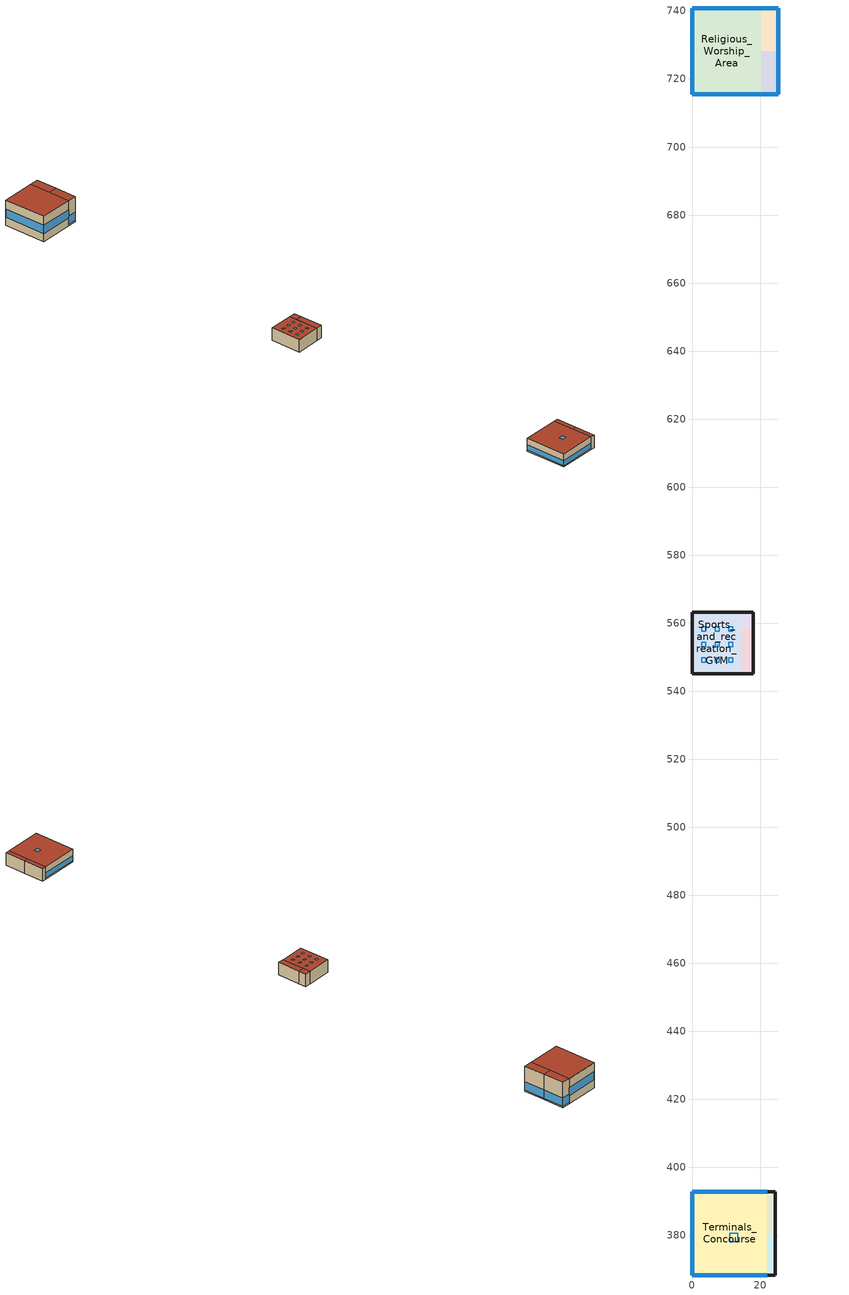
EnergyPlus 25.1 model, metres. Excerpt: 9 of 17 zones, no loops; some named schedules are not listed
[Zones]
Religious_General_Office
 floor ground (Surface 96 SlabOnOrBelowGradeF073): 25.3,728.23 25.3,715.58 20.24,715.58 20.24,728.23 z0
 wall outside (ExtWall_MetalFramed_NonRes): 20.24,715.58 25.3,715.58 25.3,728.23 z0:15.24
 window (FixedWindow_NonRes): 25.3,715.6 25.3,728.2 z0.76:5.81; 20.26,715.58 25.27,715.58 z0.76:5.84
 roof outside (FlatRoof_WoodFramingAndOther_NonRes): 25.3,715.58 25.3,728.23 20.24,728.23 20.24,715.58 z15.24
Religious_Conference_Room
 floor ground (Surface 102 SlabOnOrBelowGradeF073): 25.3,740.88 25.3,728.23 20.24,728.23 20.24,740.88 z0
 wall outside (ExtWall_MetalFramed_NonRes): 25.3,728.23 25.3,740.88 20.24,740.88 z0:15.24
 window (FixedWindow_NonRes): 25.27,740.88 20.26,740.88 z0.76:5.84; 25.3,728.25 25.3,740.85 z0.76:5.81
 roof outside (FlatRoof_WoodFramingAndOther_NonRes): 25.3,728.23 25.3,740.88 20.24,740.88 20.24,728.23 z15.24
Religious_Worship_Area
 floor ground (Surface 89 SlabOnOrBelowGradeF073): 20.24,740.88 20.24,715.58 0,715.58 0,740.88 z0
 wall outside (ExtWall_MetalFramed_NonRes): 20.24,740.88 0,740.88 0,715.58 20.24,715.58 z0:15.24
 window (FixedWindow_NonRes): 0.03,715.58 20.21,715.58 / 0,740.85 0,715.6 / 20.21,740.88 0.03,740.88 z4.72:9.76
 roof outside (FlatRoof_WoodFramingAndOther_NonRes): 20.24,715.58 20.24,740.88 0,740.88 0,715.58 z15.24
Sports_and_recreation_GYM
 floor ground (Surface 70 SlabOnOrBelowGradeF073): 14.42,563.18 14.42,545.17 0,545.17 0,563.18 z0
 wall outside (ExtWall_MetalFramed_NonRes): 14.42,563.18 0,563.18 0,545.17 14.42,545.17 z0:7.62
 roof outside (FlatRoof_WoodFramingAndOther_NonRes): 14.42,545.17 14.42,563.18 0,563.18 0,545.17 z7.62
 skylight (Skylight): 3.96,548.52 3.96,549.74 2.74,549.74 2.74,548.52 z7.62; 7.92,548.52 7.92,549.74 6.71,549.74 6.71,548.52 z7.62; 11.89,548.52 11.89,549.74 10.67,549.74 10.67,548.52 z7.62; 7.92,553.09 7.92,554.31 6.71,554.31 6.71,553.09 z7.62; 11.89,553.09 11.89,554.31 10.67,554.31 10.67,553.09 z7.62; 3.96,553.09 3.96,554.31 2.74,554.31 2.74,553.09 z7.62; 3.96,557.66 3.96,558.88 2.74,558.88 2.74,557.66 z7.62; 7.92,557.66 7.92,558.88 6.71,558.88 6.71,557.66 z7.62; 11.89,557.66 11.89,558.88 10.67,558.88 10.67,557.66 z7.62
Sports_and_recreation_Locker_Room
 floor ground (Surface 77 SlabOnOrBelowGradeF073): 18.01,558.67 18.01,545.17 14.42,545.17 14.42,558.67 z0
 wall outside (ExtWall_MetalFramed_NonRes): 14.42,545.17 18.01,545.17 18.01,558.67 z0:7.62
 roof outside (FlatRoof_WoodFramingAndOther_NonRes): 18.01,545.17 18.01,558.67 14.42,558.67 14.42,545.17 z7.62
Sports_and_recreation_Restroom
 floor ground (Surface 83 SlabOnOrBelowGradeF073): 18.01,563.18 18.01,558.67 14.42,558.67 14.42,563.18 z0
 wall outside (ExtWall_MetalFramed_NonRes): 18.01,558.67 18.01,563.18 14.42,563.18 z0:7.62
 roof outside (FlatRoof_WoodFramingAndOther_NonRes): 18.01,558.67 18.01,563.18 14.42,563.18 14.42,558.67 z7.62
Terminals_Concourse
 floor ground (Surface 51 SlabOnOrBelowGradeF073): 22.04,392.77 22.04,368.29 0,368.29 0,392.77 z0
 wall outside (ExtWall_MetalFramed_NonRes): 22.04,392.77 0,392.77 0,368.29 22.04,368.29 z0:7.62
 window (FixedWindow_NonRes): 0.03,368.29 22.01,368.29 / 22.01,392.77 0.03,392.77 z0.77:3.83; 0,392.74 0,368.31 z0.77:3.82
 roof outside (FlatRoof_WoodFramingAndOther_NonRes): 22.04,368.29 22.04,392.77 0,392.77 0,368.29 z7.62
 skylight (Skylight): 13.46,378.09 13.46,380.53 11.02,380.53 11.02,378.09 z7.62
Terminals_Ticket
 floor ground (Surface 58 SlabOnOrBelowGradeF073): 24.48,380.53 24.48,368.29 22.04,368.29 22.04,380.53 z0
 wall outside (ExtWall_MetalFramed_NonRes): 22.04,368.29 24.48,368.29 24.48,380.53 z0:7.62
 roof outside (FlatRoof_WoodFramingAndOther_NonRes): 24.48,368.29 24.48,380.53 22.04,380.53 22.04,368.29 z7.62
Terminals_Baggage
 floor ground (Surface 64 SlabOnOrBelowGradeF073): 24.48,392.77 24.48,380.53 22.04,380.53 22.04,392.77 z0
 wall outside (ExtWall_MetalFramed_NonRes): 24.48,380.53 24.48,392.77 22.04,392.77 z0:7.62
 roof outside (FlatRoof_WoodFramingAndOther_NonRes): 24.48,380.53 24.48,392.77 22.04,392.77 22.04,380.53 z7.62
[Building]
Assembly: North Axis {deg}=0; Loads Convergence Tolerance Value {W}=0.5; Temperature Convergence Tolerance Value {deltaC}=0.5; Solar Distribution=FullExterior; Maximum Number of Warmup Days=50
[Site:Location]
FRESNO YOSEMITE: Latitude {deg}=38.58; Longitude {deg}=-121.49; Time Zone {hr}=-8; Elevation {m}=101.4984
[SizingPeriod:DesignDay] Day of Month=21; Day Type=SummerDesignDay; Dry-Bulb Temperature Range Modifier Type=DefaultMultipliers; Humidity Condition Type=WetBulb; Barometric Pressure {Pa}=100112; Wind Speed {m/s}=1.7; Wind Direction {deg}=300; Rain Indicator=No; Snow Indicator=No; Daylight Saving Time Indicator=No; Solar Model Indicator=ASHRAETau
Name | Month | Maximum Dry-Bulb Temperature {C} | Daily Dry-Bulb Temperature Range {deltaC} | Wetbulb or DewPoint at Maximum Dry-Bulb {C} | ASHRAE Clear Sky Optical Depth for Beam Irradiance (taub) | ASHRAE Clear Sky Optical Depth for Diffuse Irradiance (taud)
FRESNO YOSEMITE  August .4% Condns DB=>MCWB | 8 | 41.3 | 16.3 | 21.6 | 0.368 | 2.389
FRESNO YOSEMITE  July .4% Condns DB=>MCWB | 7 | 41.9 | 16.2 | 21.5 | 0.383 | 2.374
FRESNO YOSEMITE  June .4% Condns DB=>MCWB | 6 | 40.7 | 15.8 | 21.1 | 0.364 | 2.399
FRESNO YOSEMITE  November .4% Condns DB=>MCWB | 11 | 26.5 | 11 | 15.3 | 0.38 | 2.253
[Site:WaterMainsTemperature]
Calculation Method=Schedule; Temperature Schedule=WaterMainCZ13
[Material]
Name | Roughness | Thickness {m} | Conductivity {W/m-K} | Density {kg/m3} | Specific Heat {J/kg-K} | Thermal Absorptance | Solar Absorptance | Visible Absorptance
Air - Metal Wall Framing - 16 or 24 in. OC | Smooth | 0.1397 | 1.22017 | 1.28148 | 1004.832 | 0.9 | 0.7 | 0.7
ExtWall_MetalFramed_NonRes Insulation | Smooth | 0.0023876 | 0.0230188 | 16.0185 | 1130.436 | 0.9 | 0.7 | 0.7
Gypsum Board - 5/8 in. | MediumRough | 0.016002 | 0.158656 | 640.739 | 1130.436 | 0.9 | 0.7 | 0.8
Metal Standing Seam - 1/16 in. | Smooth | 0.0015875 | 15.363 | 7820.53 | 502.416 | 0.85 | 0.92 | 0.85
Stucco - 7/8 in. | MediumRough | 0.022352 | 0.700948 | 1855.1 | 837.36 | 0.9 | 0.7 | 0.8
Built-up roofing | Rough | 0.0002413 | 0.023072 | 17940.7 | 6.10864e+06 | 0.9 | 0.7 | 0.8
FlatRoof_WoodFramingAndOther_NonRes Insulation | Smooth | 0.00001 | 0.0230188 | 16.0185 | 1130.436 | 0.9 | 0.7 | 0.8
[WindowMaterial:SimpleGlazingSystem]
Name | U-Factor {W/m2-K} | Solar Heat Gain Coefficient | Visible Transmittance
FixedWindow_NonRes Material | 3.46828 | 0.4282 | 0.42
Skylight Material | 0.00001 | 0.00001 | 0.49
[Construction]
FixedWindow_NonRes: FixedWindow_NonRes Material
IntWall_MetalFramed: Gypsum Board - 5/8 in., Air - Metal Wall Framing - 16 or 24 in. OC, Gypsum Board - 5/8 in.
ExtWall_MetalFramed_NonRes: Stucco - 7/8 in., ExtWall_MetalFramed_NonRes Insulation, Air - Metal Wall Framing - 16 or 24 in. OC, Gypsum Board - 5/8 in.
Skylight: Skylight Material
FlatRoof_WoodFramingAndOther_NonRes: Built-up roofing, Metal Standing Seam - 1/16 in., FlatRoof_WoodFramingAndOther_NonRes Insulation, Gypsum Board - 5/8 in.
[Construction:FfactorGroundFloor] F-Factor {W/m-K}=1.26344
Name | Area {m2} | PerimeterExposed {m}
Surface 102 SlabOnOrBelowGradeF073; Surface 96 SlabOnOrBelowGradeF073 | 64.0009 | 17.70888
Surface 51 SlabOnOrBelowGradeF073 | 539.366 | 68.54952
Surface 58 SlabOnOrBelowGradeF073; Surface 64 SlabOnOrBelowGradeF073 | 29.8405 | 14.67612
Surface 70 SlabOnOrBelowGradeF073 | 259.704 | 46.84776
Surface 77 SlabOnOrBelowGradeF073 | 48.5641 | 17.09928
Surface 83 SlabOnOrBelowGradeF073 | 16.2246 | 8.10768
Surface 89 SlabOnOrBelowGradeF073 | 512.007 | 65.77584
[InternalMass] Construction=IntWall_MetalFramed
Name | Zone or ZoneList | Surface Area {m2}
Merged Surface 103 - Surface 103 Reversed | Religious_Conference_Room | 77.1095
Merged Surface 104 - Surface 104 Reversed | Religious_Conference_Room | 192.774
Merged Surface 98 - Surface 98 Reversed | Religious_General_Office | 192.774
Merged Surface 73 - Surface 73 Reversed | Sports_and_recreation_GYM | 34.3741
Merged Surface 74 - Surface 74 Reversed | Sports_and_recreation_GYM | 102.89
Merged Surface 78 - Surface 78 Reversed | Sports_and_recreation_Locker_Room | 27.4064
Merged Surface 55 - Surface 55 Reversed; Merged Surface 56 - Surface 56 Reversed | Terminals_Concourse | 93.2514
Merged Surface 67 - Surface 67 Reversed | Terminals_Baggage | 18.5806
[Daylighting:Controls] Lighting Control Type=Continuous; Minimum Input Power Fraction for Continuous or ContinuousOff Dimming Control=0.1; Minimum Light Output Fraction for Continuous or ContinuousOff Dimming Control=0.1; Number of Stepped Control Steps=1; Probability Lighting will be Reset When Needed in Manual Stepped Control=1; Glare Calculation Azimuth Angle of View Direction Clockwise from Zone y-Axis {deg}=0
Name | Zone or Space | Glare Calculation Daylighting Reference Point | Daylighting Reference Point 1 | Fraction of Lights Controlled by Reference Point 1 | Illuminance Setpoint at Reference Point 1 {lux} | Daylighting Reference Point 2 | Fraction of Lights Controlled by Reference Point 2 | Illuminance Setpoint at Reference Point 2 {lux}
Religious Zn DaylightingControls | Religious_Worship_Area | Daylighting Control 6 | Daylighting Control 6 | 0.150687 | 247.5
Sports & Rec Zn DaylightingControls | Religious_Worship_Area | Daylighting Control 3 | Daylighting Control 3 | 0.800311 | 275
Terminals Zn DaylightingControls | Terminals_Concourse | Daylighting Control 1 | Daylighting Control 1 | 0.695562 | 300 | Daylighting Control 2 | 0.1805 | 400
[ZONE] Type=1; Ceiling Height=autocalculate; Volume=autocalculate; Part of Total Floor Area=Yes
Name | Multiplier | Floor Area
Religious_Conference_Room; Religious_General_Office | 9 | 64.0102
Religious_Worship_Area | 9 | 511.988
Sports_and_recreation_GYM | 29 | 259.664
Sports_and_recreation_Locker_Room | 29 | 48.5883
Sports_and_recreation_Restroom | 29 | 16.258
Terminals_Concourse | 3 | 539.395
Terminals_Baggage; Terminals_Ticket | 3 | 29.8219
[PEOPLE] Number of People Calculation Method=People/Area; Fraction Radiant=0.3; Sensible Heat Fraction=autocalculate; Carbon Dioxide Generation Rate=3.82e-08; Enable ASHRAE 55 Comfort Warnings=No; Mean Radiant Temperature Calculation Type=EnclosureAveraged; Clothing Insulation Calculation Method=ClothingInsulationSchedule; Cold Stress Temperature Threshold=15.56; Heat Stress Temperature Threshold=30
Name | Zone or ZoneList or Space or SpaceList | Number of People Schedule | People per Floor Area | Activity Level Schedule
People_Religious_General_Office | Religious_General_Office | AssemblyOfficeOccupancy | 0.0538196 | FunctionalAreaPeopleActivityLevel
People_Religious_Worship_Area | Religious_Worship_Area | AssemblyOccupancy | 0.764238 | PerformanceSpcPeopleActivityLevel
People_Sports_and_recreation_GYM | Sports_and_recreation_GYM | AssemblyOccupancy | 0.107639 | GymPeopleActivityLevel
People_Sports_and_recreation_Locker_Room | Sports_and_recreation_Locker_Room | AssemblyOccupancy | 0.215278 | LockerRoomPeopleActivityLevel
People_Sports_and_recreation_Restroom | Sports_and_recreation_Restroom | AssemblyOccupancy | 0.107639 | CommonAreaPeopleActivityLevel
People_Terminals_Concourse | Terminals_Concourse | AssemblyOccupancy | 0.182987 | CommonAreaPeopleActivityLevel
People_Terminals_Baggage | Terminals_Baggage | AssemblyOccupancy | 0.355209 | CommonAreaPeopleActivityLevel
People_Terminals_Ticket | Terminals_Ticket | AssemblyOccupancy | 0.355209 | CommonAreaPeopleActivityLevel
[LIGHTS] Design Level Calculation Method=Watts/Area; Return Air Fraction=0; Fraction Radiant=0.58; Fraction Visible=0; Fraction Replaceable=1; EndUse Subcategory=ComplianceLtg; Return Air Fraction Calculated from Plenum Temperature=No; Return Air Fraction Function of Plenum Temperature Coefficient 1=0; Return Air Fraction Function of Plenum Temperature Coefficient 2=0
Name | Zone or ZoneList or Space or SpaceList | Schedule | Watts per Floor Area
Lights_Religious_General_Office | Religious_General_Office | AssemblyOfficeLights | 8.07293
Lights_Religious_Worship_Area | Religious_Worship_Area | AssemblyLights | 16.1459
Lights_Sports_and_recreation_GYM | Sports_and_recreation_GYM | AssemblyLights | 10.7639
Lights_Sports_and_recreation_Locker_Room | Sports_and_recreation_Locker_Room | AssemblyLights | 7.53474
Lights_Sports_and_recreation_Restroom | Sports_and_recreation_Restroom | AssemblyLights | 6.45835
Lights_Terminals_Concourse | Terminals_Concourse | AssemblyLights | 10.2257
Lights_Terminals_Baggage | Terminals_Baggage | AssemblyLights | 5.38196
Lights_Terminals_Ticket | Terminals_Ticket | AssemblyLights | 10.7639
[ELECTRICEQUIPMENT] Design Level Calculation Method=Watts/Area; Fraction Latent=0; Fraction Radiant=0.2; Fraction Lost=0; EndUse Subcategory=Receptacle
Name | Zone or ZoneList or Space or SpaceList | Schedule | Watts per Floor Area
Equip_Religious_General_Office | Religious_General_Office | AssemblyOfficeElecEquipment | 7.53474
Equip_Religious_Worship_Area | Religious_Worship_Area | AssemblyElecEquipment | 5.38196
Equip_Sports_and_recreation_GYM | Sports_and_recreation_GYM | AssemblyElecEquipment | 5.38196
Equip_Sports_and_recreation_Locker_Room | Sports_and_recreation_Locker_Room | AssemblyElecEquipment | 5.38196
Equip_Terminals_Concourse | Terminals_Concourse | AssemblyElecEquipment | 5.38196
Equip_Terminals_Baggage | Terminals_Baggage | AssemblyElecEquipment | 5.38196
Equip_Terminals_Ticket | Terminals_Ticket | AssemblyElecEquipment | 5.38196
[ZONEINFILTRATION:DESIGNFLOWRATE] Design Flow Rate Calculation Method=Flow/ExteriorWallArea; Flow Rate per Exterior Surface Area=0.00157582; Constant Term Coefficient=1; Temperature Term Coefficient=0; Velocity Term Coefficient=0.224052; Velocity Squared Term Coefficient=0; Density Basis=Outdoor
Name | Zone or ZoneList or Space or SpaceList | Schedule
Infil_Religious_Conference_Room | Religious_Conference_Room | AssemblyInfiltration
Infil_Religious_General_Office | Religious_General_Office | AssemblyOfficeInfiltration
Infil_Religious_Worship_Area | Religious_Worship_Area | AssemblyInfiltration
Infil_Sports_and_recreation_GYM | Sports_and_recreation_GYM | AssemblyInfiltration
Infil_Sports_and_recreation_Locker_Room | Sports_and_recreation_Locker_Room | AssemblyInfiltration
Infil_Sports_and_recreation_Restroom | Sports_and_recreation_Restroom | AssemblyInfiltration
Infil_Terminals_Concourse | Terminals_Concourse | AssemblyInfiltration
Infil_Terminals_Baggage | Terminals_Baggage | AssemblyInfiltration
Infil_Terminals_Ticket | Terminals_Ticket | AssemblyInfiltration
[EXTERIOR:LIGHTS] Control Option=AstronomicalClock
Name | Schedule | Design Level | EndUse Subcategory
ExtLights_Motion_Assembly | AssemblyExtLightingMotionCtrl | 9861.697 | Exterior Lighting - Motion
ExtLights_NonMotion_Assembly | AssemblyExtLightingNonMotionCtrl | 1957.325 | Exterior Lighting -NonMotion
[Schedule:Day:Hourly]
FunctionalAreaPeopleActivityLevelWD; FunctionalAreaPeopleActivityLevelSat; FunctionalAreaPeopleActivityLevelSun: 131.9, 131.9, 131.9, 131.9, 131.9, 131.9, 131.9, 131.9, 131.9, 131.9, 131.9, 131.9, 131.9, 131.9, 131.9, 131.9, 131.9, 131.9, 131.9, 131.9, 131.9, 131.9, 131.9, 131.9
AssemblyOfficeOccupancyWD: 0, 0, 0, 0, 0, 0, 0.1, 0.2, 0.95, 0.95, 0.95, 0.95, 0.5, 0.95, 0.95, 0.95, 0.95, 0.3, 0.1, 0.1, 0.1, 0.1, 0.05, 0.05
AssemblyOfficeOccupancySat; AssemblyOfficeOccupancySun: 0, 0, 0, 0, 0, 0, 0.05, 0.05, 0.05, 0.05, 0.05, 0.05, 0.05, 0.05, 0.05, 0.05, 0.05, 0.05, 0, 0, 0, 0, 0, 0
[Schedule:Week:Daily]
CommonAreaPeopleActivityLevelWk: CommonAreaPeopleActivityLevelSun, CommonAreaPeopleActivityLevelWD, CommonAreaPeopleActivityLevelWD, CommonAreaPeopleActivityLevelWD, CommonAreaPeopleActivityLevelWD, CommonAreaPeopleActivityLevelWD, CommonAreaPeopleActivityLevelSat, CommonAreaPeopleActivityLevelSun, CommonAreaPeopleActivityLevelWD, CommonAreaPeopleActivityLevelWD, CommonAreaPeopleActivityLevelSun, CommonAreaPeopleActivityLevelSun
FunctionalAreaPeopleActivityLevelWk: FunctionalAreaPeopleActivityLevelSun, FunctionalAreaPeopleActivityLevelWD, FunctionalAreaPeopleActivityLevelWD, FunctionalAreaPeopleActivityLevelWD, FunctionalAreaPeopleActivityLevelWD, FunctionalAreaPeopleActivityLevelWD, FunctionalAreaPeopleActivityLevelSat, FunctionalAreaPeopleActivityLevelSun, FunctionalAreaPeopleActivityLevelWD, FunctionalAreaPeopleActivityLevelWD, FunctionalAreaPeopleActivityLevelSun, FunctionalAreaPeopleActivityLevelSun
GymPeopleActivityLevelWk: GymPeopleActivityLevelSun, GymPeopleActivityLevelWD, GymPeopleActivityLevelWD, GymPeopleActivityLevelWD, GymPeopleActivityLevelWD, GymPeopleActivityLevelWD, GymPeopleActivityLevelSat, GymPeopleActivityLevelSun, GymPeopleActivityLevelWD, GymPeopleActivityLevelWD, GymPeopleActivityLevelSun, GymPeopleActivityLevelSun
LockerRoomPeopleACtivityLevelWk: LockerRoomPeopleACtivityLevelSun, LockerRoomPeopleACtivityLevelWD, LockerRoomPeopleACtivityLevelWD, LockerRoomPeopleACtivityLevelWD, LockerRoomPeopleACtivityLevelWD, LockerRoomPeopleACtivityLevelWD, LockerRoomPeopleACtivityLevelSat, LockerRoomPeopleACtivityLevelSun, LockerRoomPeopleACtivityLevelWD, LockerRoomPeopleACtivityLevelWD, LockerRoomPeopleACtivityLevelSun, LockerRoomPeopleACtivityLevelSun
PerformanceSpcPeopleActivityLevelWk: PerformanceSpcPeopleActivityLevelSun, PerformanceSpcPeopleActivityLevelWD, PerformanceSpcPeopleActivityLevelWD, PerformanceSpcPeopleActivityLevelWD, PerformanceSpcPeopleActivityLevelWD, PerformanceSpcPeopleActivityLevelWD, PerformanceSpcPeopleActivityLevelSat, PerformanceSpcPeopleActivityLevelSun, PerformanceSpcPeopleActivityLevelWD, PerformanceSpcPeopleActivityLevelWD, PerformanceSpcPeopleActivityLevelSun, PerformanceSpcPeopleActivityLevelSun
AssemblyElecEquipmentWk: AssemblyElecEquipmentSun, AssemblyElecEquipmentWD, AssemblyElecEquipmentWD, AssemblyElecEquipmentWD, AssemblyElecEquipmentWD, AssemblyElecEquipmentWD, AssemblyElecEquipmentSat, AssemblyElecEquipmentSun, AssemblyElecEquipmentWD, AssemblyElecEquipmentWD, AssemblyElecEquipmentSun, AssemblyElecEquipmentSun
AssemblyExtLightingMotionCtrlWk: AssemblyExtLightingMotionCtrlSun, AssemblyExtLightingMotionCtrlWD, AssemblyExtLightingMotionCtrlWD, AssemblyExtLightingMotionCtrlWD, AssemblyExtLightingMotionCtrlWD, AssemblyExtLightingMotionCtrlWD, AssemblyExtLightingMotionCtrlSat, AssemblyExtLightingMotionCtrlSun, AssemblyExtLightingMotionCtrlWD, AssemblyExtLightingMotionCtrlWD, AssemblyExtLightingMotionCtrlSun, AssemblyExtLightingMotionCtrlSun
AssemblyExtLightingNonMotionCtrlWk: AssemblyExtLightingNonMotionCtrlSun, AssemblyExtLightingNonMotionCtrlWD, AssemblyExtLightingNonMotionCtrlWD, AssemblyExtLightingNonMotionCtrlWD, AssemblyExtLightingNonMotionCtrlWD, AssemblyExtLightingNonMotionCtrlWD, AssemblyExtLightingNonMotionCtrlSat, AssemblyExtLightingNonMotionCtrlSun, AssemblyExtLightingNonMotionCtrlWD, AssemblyExtLightingNonMotionCtrlWD, AssemblyExtLightingNonMotionCtrlSun, AssemblyExtLightingNonMotionCtrlSun
AssemblyInfiltrationWk: AssemblyInfiltrationSun, AssemblyInfiltrationWD, AssemblyInfiltrationWD, AssemblyInfiltrationWD, AssemblyInfiltrationWD, AssemblyInfiltrationWD, AssemblyInfiltrationSat, AssemblyInfiltrationSun, AssemblyInfiltrationWD, AssemblyInfiltrationWD, AssemblyInfiltrationSun, AssemblyInfiltrationSun
AssemblyLightsWk: AssemblyLightsSun, AssemblyLightsWD, AssemblyLightsWD, AssemblyLightsWD, AssemblyLightsWD, AssemblyLightsWD, AssemblyLightsSat, AssemblyLightsSun, AssemblyLightsWD, AssemblyLightsWD, AssemblyLightsSun, AssemblyLightsSun
AssemblyOccupancyWk: AssemblyOccupancySun, AssemblyOccupancyWD, AssemblyOccupancyWD, AssemblyOccupancyWD, AssemblyOccupancyWD, AssemblyOccupancyWD, AssemblyOccupancySat, AssemblyOccupancySun, AssemblyOccupancyWD, AssemblyOccupancyWD, AssemblyOccupancySun, AssemblyOccupancySun
AssemblyOfficeElecEquipmentWk: AssemblyOfficeElecEquipmentSun, AssemblyOfficeElecEquipmentWD, AssemblyOfficeElecEquipmentWD, AssemblyOfficeElecEquipmentWD, AssemblyOfficeElecEquipmentWD, AssemblyOfficeElecEquipmentWD, AssemblyOfficeElecEquipmentSat, AssemblyOfficeElecEquipmentSun, AssemblyOfficeElecEquipmentWD, AssemblyOfficeElecEquipmentWD, AssemblyOfficeElecEquipmentSun, AssemblyOfficeElecEquipmentSun
AssemblyOfficeInfiltrationWk: AssemblyOfficeInfiltrationSun, AssemblyOfficeInfiltrationWD, AssemblyOfficeInfiltrationWD, AssemblyOfficeInfiltrationWD, AssemblyOfficeInfiltrationWD, AssemblyOfficeInfiltrationWD, AssemblyOfficeInfiltrationSat, AssemblyOfficeInfiltrationSun, AssemblyOfficeInfiltrationWD, AssemblyOfficeInfiltrationWD, AssemblyOfficeInfiltrationSun, AssemblyOfficeInfiltrationSun
AssemblyOfficeLightsWk: AssemblyOfficeLightsSun, AssemblyOfficeLightsWD, AssemblyOfficeLightsWD, AssemblyOfficeLightsWD, AssemblyOfficeLightsWD, AssemblyOfficeLightsWD, AssemblyOfficeLightsSat, AssemblyOfficeLightsSun, AssemblyOfficeLightsWD, AssemblyOfficeLightsWD, AssemblyOfficeLightsSun, AssemblyOfficeLightsSun
AssemblyOfficeOccupancyWk: AssemblyOfficeOccupancySun, AssemblyOfficeOccupancyWD, AssemblyOfficeOccupancyWD, AssemblyOfficeOccupancyWD, AssemblyOfficeOccupancyWD, AssemblyOfficeOccupancyWD, AssemblyOfficeOccupancySat, AssemblyOfficeOccupancySun, AssemblyOfficeOccupancyWD, AssemblyOfficeOccupancyWD, AssemblyOfficeOccupancySun, AssemblyOfficeOccupancySun
[Schedule:Year]
CommonAreaPeopleActivityLevel: CommonAreaPeopleActivityLevelWk, 1, 1, 12, 31
FunctionalAreaPeopleActivityLevel: FunctionalAreaPeopleActivityLevelWk, 1, 1, 12, 31
GymPeopleActivityLevel: GymPeopleActivityLevelWk, 1, 1, 12, 31
LockerRoomPeopleACtivityLevel: LockerRoomPeopleACtivityLevelWk, 1, 1, 12, 31
PerformanceSpcPeopleActivityLevel: PerformanceSpcPeopleActivityLevelWk, 1, 1, 12, 31
AssemblyElecEquipment: AssemblyElecEquipmentWk, 1, 1, 12, 31
AssemblyExtLightingMotionCtrl: AssemblyExtLightingMotionCtrlWk, 1, 1, 12, 31
AssemblyExtLightingNonMotionCtrl: AssemblyExtLightingNonMotionCtrlWk, 1, 1, 12, 31
AssemblyInfiltration: AssemblyInfiltrationWk, 1, 1, 12, 31
AssemblyLights: AssemblyLightsWk, 1, 1, 12, 31
AssemblyOccupancy: AssemblyOccupancyWk, 1, 1, 12, 31
AssemblyOfficeElecEquipment: AssemblyOfficeElecEquipmentWk, 1, 1, 12, 31
AssemblyOfficeInfiltration: AssemblyOfficeInfiltrationWk, 1, 1, 12, 31
AssemblyOfficeLights: AssemblyOfficeLightsWk, 1, 1, 12, 31
AssemblyOfficeOccupancy: AssemblyOfficeOccupancyWk, 1, 1, 12, 31
[Schedule:Compact]
WaterMainCZ13: Through: 1/31, For: AllDays, Until: 24:00, 10.94, Through: 2/28, For: AllDays, Until: 24:00, 11.06, Through: 3/31, For: AllDays, Until: 24:00, 11.94, Through: 4/30, For: AllDays, Until: 24:00, 13, Through: 5/31, For: AllDays, Until: 24:00, 13.44, Through: 6/30, For: AllDays, Until: 24:00, 15.61, Through: 7/31, For: AllDays, Until: 24:00, 17.33, Through: 8/31, For: AllDays, Until: 24:00, 18.44, Through: 9/30, For: AllDays, Until: 24:00, 18, Through: 10/31, For: AllDays, Until: 24:00, 17, Through: 11/30, For: AllDays, Until: 24:00, 14.78, Through: 12/31, For: AllDays, Until: 24:00, 12.06
